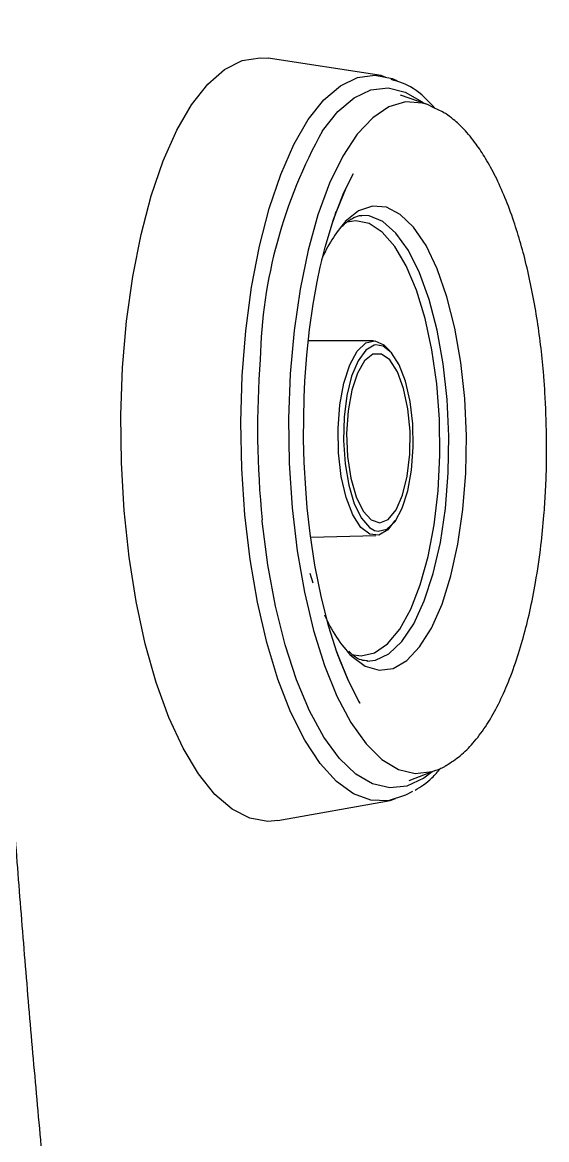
# Model space of a CAD drawing. Extents: x 398 to 508, y 623 to 782.
# Drawn here: x 406.779 to 408.017, y 709.679 to 712.316 of the extents above; entities that cross this region are included whole.
import ezdxf

# ---------------------------------------------------------------- set-up
doc = ezdxf.new("R2010")
doc.units = 0
doc.header["$MEASUREMENT"] = 0
doc.layers.add('GEOMETRY', color=2, linetype='Continuous', lineweight=25)

msp = doc.modelspace()

# ---------------------------------------------------------------- linework, layer by layer
at = {"layer": 'GEOMETRY'}
for p, q in [((407.6259, 712.1906), (407.3592, 712.2314)), ((407.6371, 712.1862), (407.6262, 712.1906)), ((407.7356, 712.1223), (407.6721, 712.1447)), ((407.7505, 712.1148), (407.7356, 712.1223)), ((407.6078, 711.5648), (407.4541, 711.5643)), ((407.4598, 711.1013), (407.6136, 711.1047)), ((407.4576, 711.0163), (407.4645, 710.9928)), ((407.6923, 710.5266), (407.7553, 710.5505)), ((407.6472, 710.4795), (407.6598, 710.484)), ((407.3818, 710.432), (407.6473, 710.4795))]:
    msp.add_line(p, q, dxfattribs=at)
at = {"layer": 'GEOMETRY', "flags": 128}
for points in [[(407.1786, 712.122), (407.2165, 712.1701), (407.2565, 712.2049), (407.298, 712.2259), (407.3403, 712.2329), (407.3592, 712.2314)], [(407.4541, 712.0866), (407.4909, 712.1331), (407.5298, 712.1665), (407.5701, 712.1862), (407.6112, 712.192), (407.6523, 712.1837), (407.6634, 712.179)], [(407.4877, 712.06), (407.5239, 712.1056), (407.5623, 712.1381), (407.602, 712.1568), (407.6424, 712.1614), (407.6829, 712.1519), (407.7228, 712.1285), (407.7265, 712.1255)], [(407.3818, 710.432), (407.3587, 710.43), (407.3163, 710.4373), (407.2744, 710.4587), (407.2336, 710.4938), (407.1947, 710.5422), (407.1583, 710.6029), (407.1248, 710.6752), (407.0949, 710.7579), (407.069, 710.8495), (407.0475, 710.9488), (407.0308, 711.0541), (407.0191, 711.1638), (407.0127, 711.2761), (407.0115, 711.3893), (407.0157, 711.5016), (407.0251, 711.6112), (407.0397, 711.7164), (407.0591, 711.8155), (407.0831, 711.907), (407.1114, 711.9894), (407.1433, 712.0615), (407.1786, 712.122)], [(407.7356, 712.1223), (407.7235, 712.1259), (407.6838, 712.1284), (407.6444, 712.1168), (407.6061, 712.0913), (407.5696, 712.0522), (407.5355, 712.0004), (407.5044, 711.9367), (407.4769, 711.8623), (407.4535, 711.7785), (407.4345, 711.6868), (407.4204, 711.5889), (407.4114, 711.4864), (407.4076, 711.3813), (407.4091, 711.2753), (407.4159, 711.1704), (407.4279, 711.0685), (407.4448, 710.9713), (407.4664, 710.8807), (407.4922, 710.7982), (407.5218, 710.7252), (407.5547, 710.6632), (407.5903, 710.6132), (407.6279, 710.576), (407.6669, 710.5525), (407.7066, 710.5429), (407.7462, 710.5474), (407.7553, 710.5505)], [(407.6998, 710.5007), (407.6835, 710.4915), (407.6427, 710.4787), (407.6015, 710.48), (407.5605, 710.4953), (407.5205, 710.5244), (407.482, 710.5669), (407.4458, 710.6219), (407.4123, 710.6886), (407.3822, 710.7659), (407.356, 710.8526), (407.334, 710.9472), (407.3167, 711.0482), (407.3043, 711.1538), (407.2971, 711.2625), (407.295, 711.3723), (407.2983, 711.4815), (407.3068, 711.5883), (407.3203, 711.6909), (407.3388, 711.7877), (407.3618, 711.8771), (407.389, 711.9575), (407.4199, 712.0277), (407.4541, 712.0866)], [(407.4431, 711.3326), (407.4442, 711.4304), (407.446, 711.469), (407.4505, 711.531), (407.4569, 711.5915), (407.4654, 711.6508), (407.4749, 711.7038), (407.4822, 711.7384), (407.4939, 711.7858), (407.5136, 711.8509), (407.5383, 711.9145), (407.5589, 711.957), (407.5599, 711.9588), (407.56, 711.9589), (407.56, 711.959), (407.56, 711.959), (407.56, 711.959), (407.56, 711.959), (407.56, 711.959), (407.56, 711.959), (407.56, 711.959), (407.56, 711.959), (407.56, 711.9589), (407.56, 711.9589), (407.56, 711.9589), (407.5597, 711.9584), (407.5437, 711.9265), (407.519, 711.8663), (407.5097, 711.8395), (407.509, 711.8372), (407.5088, 711.8367), (407.5087, 711.8365), (407.5087, 711.8365), (407.5087, 711.8365), (407.5087, 711.8365), (407.5087, 711.8364), (407.5087, 711.8364), (407.5087, 711.8364)], [(407.8273, 711.3402), (407.8234, 711.4281), (407.8142, 711.5135), (407.8001, 711.5944), (407.7813, 711.6686), (407.7584, 711.7341), (407.732, 711.7892), (407.7027, 711.8326), (407.6713, 711.8631), (407.6386, 711.8799), (407.6055, 711.8826), (407.5728, 711.8712), (407.5414, 711.8458), (407.5409, 711.8453)], [(407.786, 711.3395), (407.7821, 711.4261), (407.7728, 711.5101), (407.7586, 711.5894), (407.7397, 711.6617), (407.7167, 711.7251), (407.6903, 711.7778), (407.661, 711.8184), (407.6298, 711.8459), (407.5974, 711.8594), (407.5796, 711.8607)], [(407.556, 710.824), (407.5789, 710.8206), (407.6105, 710.8281), (407.6411, 710.8493), (407.6698, 710.8838), (407.6958, 710.9306), (407.7185, 710.9883), (407.7372, 711.0556), (407.7514, 711.1304), (407.7607, 711.2107), (407.7649, 711.2945), (407.7638, 711.3793), (407.7575, 711.4629), (407.7461, 711.543), (407.7301, 711.6174), (407.7097, 711.6841), (407.6855, 711.7412), (407.6583, 711.7872), (407.6288, 711.8209), (407.5977, 711.8413), (407.5659, 711.8479), (407.5459, 711.8448)], [(407.5379, 711.4649), (407.5518, 711.508), (407.5694, 711.5402), (407.5896, 711.5595), (407.6111, 711.5646), (407.6325, 711.5554), (407.6465, 711.5409)], [(407.6137, 711.5547), (407.6099, 711.554), (407.5898, 711.5422), (407.5716, 711.5174), (407.5564, 711.4811), (407.5452, 711.4357), (407.5386, 711.3839), (407.5372, 711.329), (407.5409, 711.2744), (407.5496, 711.2237), (407.5626, 711.18), (407.5793, 711.1459), (407.5985, 711.1238), (407.6106, 711.1169)], [(407.689, 711.2103), (407.698, 711.2593), (407.702, 711.3131), (407.7008, 711.3682), (407.6946, 711.4213), (407.6836, 711.4689), (407.6686, 711.5081), (407.6506, 711.5364), (407.6306, 711.552), (407.6137, 711.5547)], [(407.5566, 711.448), (407.5479, 711.3993), (407.5446, 711.3459), (407.5468, 711.2916), (407.5545, 711.2405), (407.567, 711.1964), (407.5833, 711.1626), (407.6024, 711.1416), (407.6227, 711.1349), (407.6429, 711.143), (407.6612, 711.1653), (407.6765, 711.2003), (407.6876, 711.2452), (407.6937, 711.2967), (407.6942, 711.3511), (407.6892, 711.4043), (407.6791, 711.4523), (407.6645, 711.4916), (407.6466, 711.5193), (407.6267, 711.5333), (407.6063, 711.5326), (407.5869, 711.5172), (407.5699, 711.4883), (407.5566, 711.448)], [(407.6586, 711.1403), (407.6416, 711.1179), (407.6206, 711.1056), (407.599, 711.1077), (407.5781, 711.124), (407.5592, 711.1536), (407.5435, 711.1946), (407.532, 711.2443), (407.5255, 711.2998), (407.5243, 711.3575), (407.5285, 711.4137), (407.5379, 711.4649)], [(407.5312, 710.8038), (407.5312, 710.8038), (407.5313, 710.8037), (407.5313, 710.8036), (407.5314, 710.8034), (407.5315, 710.8031), (407.5317, 710.8026), (407.5322, 710.8013), (407.533, 710.7993), (407.5335, 710.7981), (407.5338, 710.7973), (407.5338, 710.7973), (407.5338, 710.7973), (407.5338, 710.7973), (407.5338, 710.7973), (407.5338, 710.7972), (407.5338, 710.7973), (407.5338, 710.7973), (407.5338, 710.7973), (407.5337, 710.7976), (407.5329, 710.7995), (407.5241, 710.8229), (407.5218, 710.8292), (407.5214, 710.8303), (407.5213, 710.8306), (407.5213, 710.8306), (407.5213, 710.8306), (407.5213, 710.8306), (407.5213, 710.8306), (407.5213, 710.8306), (407.5213, 710.8306), (407.5213, 710.8306), (407.5213, 710.8306), (407.5213, 710.8305), (407.5214, 710.8303), (407.5218, 710.8293), (407.5265, 710.8164), (407.5459, 710.7684), (407.5714, 710.7169), (407.5752, 710.7102), (407.5756, 710.7096), (407.5756, 710.7095), (407.5756, 710.7094), (407.5756, 710.7094), (407.5756, 710.7094), (407.5756, 710.7094), (407.5756, 710.7094), (407.5756, 710.7094), (407.5756, 710.7094), (407.5756, 710.7094), (407.5756, 710.7094), (407.5756, 710.7094), (407.5756, 710.7096), (407.5731, 710.7138), (407.5478, 710.7642), (407.5218, 710.8296), (407.5029, 710.8889), (407.4852, 710.958), (407.4697, 711.0351), (407.4585, 711.1096), (407.4517, 711.1702), (407.4479, 711.216), (407.4445, 711.2773), (407.4431, 711.3326)], [(407.5575, 710.8189), (407.5883, 710.7965), (407.6213, 710.7867), (407.6543, 710.7911), (407.6864, 710.8096), (407.7169, 710.8417), (407.745, 710.8865), (407.7698, 710.943), (407.7908, 711.0096), (407.8074, 711.0847), (407.8192, 711.1662), (407.8259, 711.2521), (407.8273, 711.3402)], [(407.5933, 710.8082), (407.6125, 710.8104), (407.6444, 710.8255), (407.6749, 710.8545), (407.7029, 710.8966), (407.7279, 710.9507), (407.749, 711.0152), (407.7658, 711.0884), (407.7778, 711.1684), (407.7845, 711.2528), (407.786, 711.3395)], [(407.6106, 711.1169), (407.619, 711.1149), (407.6396, 711.1198), (407.6589, 711.1383), (407.6757, 711.1691), (407.689, 711.2103)], [(407.7463, 710.5471), (407.7266, 710.5322), (407.6868, 710.5135), (407.6464, 710.5089), (407.6059, 710.5184), (407.566, 710.5418), (407.5275, 710.5788), (407.4911, 710.6288), (407.4572, 710.6909), (407.4265, 710.764), (407.3996, 710.8468), (407.3768, 710.938), (407.3587, 711.036), (407.3454, 711.1391), (407.3451, 711.142)]]:
    msp.add_lwpolyline(points, dxfattribs=at)
at = {"layer": 'GEOMETRY'}
for centre, radius, start, end in [((408.5014, 711.4933), 1.1614, 150.7945, 178.651), ((407.7994, 711.6225), 0.3412, 139.2362, 157.0001), ((409.5075, 711.3585), 2.1732, 175.7212, 185.7181), ((407.7813, 711.0365), 0.3122, 202.3799, 224.1973)]:
    msp.add_arc(centre, radius, start, end, dxfattribs=at)
for points, knots in [([(407.0275, 707.8627), (407.0226, 707.899), (407.013, 707.9717), (406.9988, 708.0808), (406.9849, 708.1899), (406.9713, 708.299), (406.9579, 708.4081), (406.9448, 708.5173), (406.9319, 708.6264), (406.9194, 708.7356), (406.9071, 708.8448), (406.895, 708.954), (406.8833, 709.0633), (406.8718, 709.1725), (406.8606, 709.2818), (406.8497, 709.3911), (406.839, 709.5003), (406.8287, 709.6096), (406.8186, 709.7189), (406.8088, 709.8282), (406.7992, 709.9375), (406.7899, 710.0469), (406.781, 710.1562), (406.7722, 710.2655), (406.7638, 710.3749), (406.7556, 710.4842), (406.7477, 710.5936), (406.7401, 710.7029), (406.7328, 710.8123), (406.7257, 710.9216), (406.719, 711.031), (406.7125, 711.1404), (406.7062, 711.2497), (406.7003, 711.3591), (406.6946, 711.4685), (406.6892, 711.5778), (406.6841, 711.6872), (406.6793, 711.7966), (406.6747, 711.9059), (406.6704, 712.0153), (406.6664, 712.1247), (406.6626, 712.234), (406.6592, 712.3434), (406.656, 712.4527), (406.6531, 712.5621), (406.6505, 712.6714), (406.6481, 712.7807), (406.646, 712.8901), (406.6442, 712.9994), (406.6427, 713.1087), (406.6414, 713.218), (406.6405, 713.3273), (406.6398, 713.4366), (406.6394, 713.5459), (406.6392, 713.6929), (406.6396, 713.8777), (406.6413, 714.1003), (406.6442, 714.3229), (406.6482, 714.5455), (406.6533, 714.7682), (406.6596, 714.991), (406.6671, 715.2137), (406.6757, 715.4365), (406.6854, 715.6594), (406.6963, 715.8822), (406.7083, 716.1051), (406.7215, 716.328), (406.7359, 716.5509), (406.7514, 716.7739), (406.768, 716.9968), (406.7858, 717.2197), (406.8047, 717.4427), (406.8248, 717.6656), (406.8461, 717.8885), (406.8685, 718.1114), (406.892, 718.3342), (406.9167, 718.5571), (406.9425, 718.7798), (406.9694, 719.0026), (406.9974, 719.2253), (407.017, 719.3737), (407.0268, 719.4479)], [0, 0, 0, 0, 0.009498, 0.018992, 0.028484, 0.037974, 0.04746, 0.056943, 0.066424, 0.075902, 0.085377, 0.09485, 0.104319, 0.113786, 0.12325, 0.132712, 0.14217, 0.151626, 0.161079, 0.17053, 0.179978, 0.189423, 0.198866, 0.208306, 0.217744, 0.22718, 0.236613, 0.246043, 0.255472, 0.264898, 0.274323, 0.283745, 0.293165, 0.302583, 0.311999, 0.321413, 0.330826, 0.340236, 0.349645, 0.359052, 0.368458, 0.377862, 0.387264, 0.396665, 0.406065, 0.415463, 0.42486, 0.434256, 0.44365, 0.453044, 0.462436, 0.471828, 0.481218, 0.490608, 0.499997, 0.519112, 0.538234, 0.557361, 0.576494, 0.595635, 0.614783, 0.633939, 0.653103, 0.672277, 0.69146, 0.710653, 0.729857, 0.749071, 0.768296, 0.787533, 0.806782, 0.826044, 0.845317, 0.864604, 0.883903, 0.903217, 0.922544, 0.941886, 0.961242, 0.980614, 1, 1, 1, 1]), ([(407.7535, 712.1133), (407.7368, 712.1311), (407.7048, 712.165), (407.6677, 712.1759), (407.6499, 712.1811)], [0, 0, 0, 0, 0.5229651, 1, 1, 1, 1]), ([(408.0167, 711.3398), (408.0158, 711.3743), (408.0146, 711.4221), (408.0094, 711.4912), (408.0038, 711.5477), (407.9951, 711.6122), (407.9841, 711.6757), (407.971, 711.7367), (407.9561, 711.7938), (407.9388, 711.8496), (407.9189, 711.9031), (407.8966, 711.9526), (407.8737, 711.9944), (407.8488, 712.0322), (407.8232, 712.0632), (407.8002, 712.0847), (407.7752, 712.1039), (407.7596, 712.1108), (407.7505, 712.1148)], [0, 0, 0, 0, 0.095139, 0.132331, 0.193476, 0.255318, 0.319758, 0.384245, 0.446535, 0.508135, 0.579466, 0.648851, 0.714681, 0.775042, 0.84755, 0.906545, 0.945188, 1, 1, 1, 1]), ([(407.5134, 711.8502), (407.5151, 711.8551), (407.5173, 711.8618), (407.5198, 711.8685), (407.5204, 711.87), (407.5204, 711.8701), (407.5204, 711.8701), (407.5204, 711.8701), (407.5204, 711.8701), (407.5204, 711.8701), (407.5204, 711.8701), (407.5204, 711.87), (407.5203, 711.8699), (407.5202, 711.8696), (407.5197, 711.8683), (407.5191, 711.8665), (407.5184, 711.8647), (407.5182, 711.864), (407.5181, 711.8637), (407.518, 711.8636), (407.518, 711.8635), (407.518, 711.8635), (407.518, 711.8635), (407.518, 711.8635)], [0, 0, 0, 0, 0.560832, 0.766587, 0.776278, 0.779288, 0.780145, 0.7806, 0.780961, 0.781354, 0.781855, 0.782717, 0.784635, 0.790321, 0.811855, 0.921883, 0.963324, 0.976896, 0.983323, 0.987992, 0.992893, 0.998576, 1, 1, 1, 1]), ([(407.5346, 711.8341), (407.5351, 711.8347), (407.543, 711.8448), (407.5576, 711.8535), (407.5715, 711.8606), (407.5788, 711.86), (407.5808, 711.8598)], [0, 0, 0, 0, 0.023921, 0.430151, 0.841979, 1, 1, 1, 1]), ([(407.7797, 710.562), (407.7911, 710.5693), (407.8144, 710.5844), (407.8435, 710.6141), (407.8716, 710.6509), (407.8976, 710.695), (407.9214, 710.745), (407.9432, 710.8022), (407.9619, 710.8629), (407.9777, 710.9265), (407.9919, 710.9983), (408.0031, 711.0746), (408.0102, 711.1459), (408.0143, 711.207), (408.0169, 711.2696), (408.0168, 711.3146), (408.0167, 711.3398)], [0, 0, 0, 0, 0.070542, 0.1448, 0.22304, 0.293629, 0.369301, 0.447936, 0.522942, 0.590376, 0.6641, 0.753414, 0.822315, 0.873165, 0.929132, 1, 1, 1, 1]), ([(407.594, 710.8089), (407.5893, 710.8092), (407.5796, 710.8098), (407.5643, 710.8171), (407.5533, 710.8284), (407.5498, 710.832)], [0, 0, 0, 0, 0.388344, 0.805698, 1, 1, 1, 1]), ([(407.7553, 710.5505), (407.7635, 710.5535), (407.7718, 710.5565), (407.7795, 710.5619), (407.7797, 710.562)], [0, 0, 0, 0, 0.976414, 1, 1, 1, 1]), ([(407.7062, 710.5033), (407.7197, 710.5117), (407.7408, 710.5247), (407.7599, 710.5476), (407.7666, 710.5558)], [0, 0, 0, 0, 0.645534, 1, 1, 1, 1])]:
    msp.add_open_spline(points, degree=3, knots=knots, dxfattribs=at)

doc.saveas('drawing.dxf')
